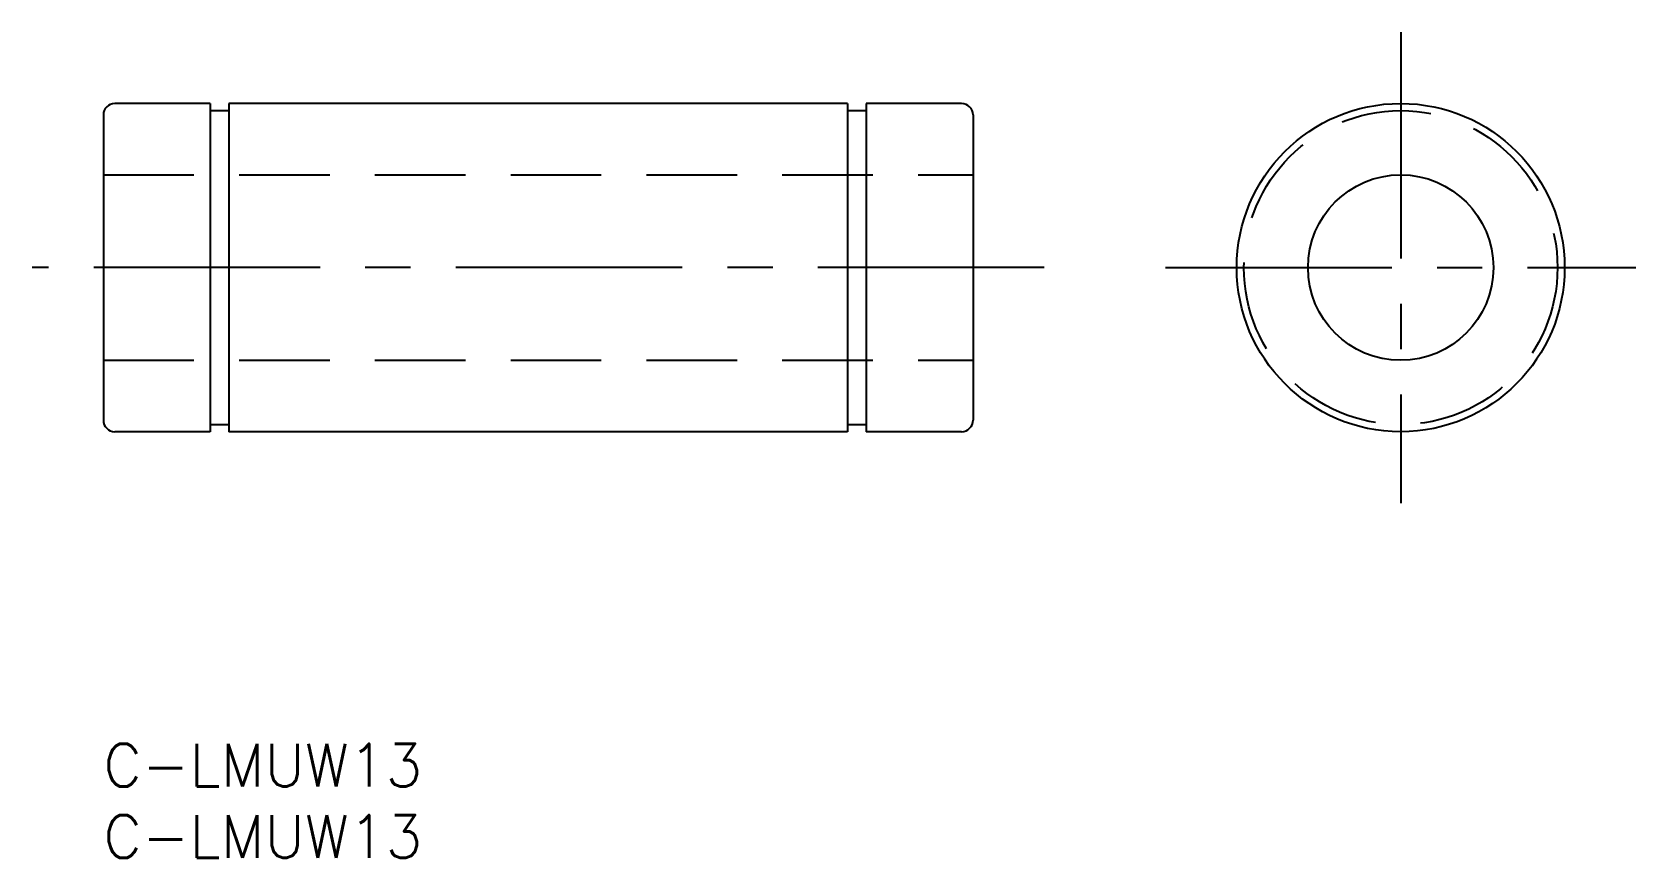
# Model space of a CAD drawing. Extents: x -5 to 108, y -8 to 50.
import ezdxf
from ezdxf.enums import TextEntityAlignment as Align

# ---------------------------------------------------------------- set-up
doc = ezdxf.new("R2010")
doc.units = 0
doc.header["$LTSCALE"] = 0.5
doc.linetypes.add('CENTER', pattern=[50.8, 31.75, -6.35, 6.35, -6.35])
doc.linetypes.add('DASHED', pattern=[19.05, 12.7, -6.35])
doc.layers.get('0').update_dxf_attribs({"linetype": 'CONTINUOUS'})
doc.layers.add('CENTER', color=1, linetype='CENTER')
doc.styles.get("Standard").update_dxf_attribs({"font": 'txt.shx', "height": 3, "bigfont": 'bigfont.shx'})

msp = doc.modelspace()

# ---------------------------------------------------------------- linework, layer by layer
at = {"color": 7, "linetype": 'CONTINUOUS'}
for p, q in [((0, 44.07), (0, 22.67)), ((7.5, 44.87), (0.8, 44.87)), ((7.5, 44.87), (7.5, 21.87)), ((7.5, 44.37), (8.8, 44.37)), ((52.2, 44.87), (8.8, 44.87)), ((8.8, 44.87), (8.8, 21.87)), ((52.2, 44.87), (52.2, 21.87)), ((52.2, 44.37), (53.5, 44.37)), ((60.2, 44.87), (53.5, 44.87)), ((53.5, 44.87), (53.5, 21.87)), ((61, 44.07), (61, 22.67)), ((7.5, 21.87), (0.8, 21.87)), ((7.5, 22.37), (8.8, 22.37)), ((52.2, 21.87), (8.8, 21.87)), ((52.2, 22.37), (53.5, 22.37)), ((60.2, 21.87), (53.5, 21.87))]:
    msp.add_line(p, q, dxfattribs=at)
at = {"color": 3, "linetype": 'DASHED'}
for p, q in [((0, 39.87), (61, 39.87)), ((0, 26.87), (61, 26.87))]:
    msp.add_line(p, q, dxfattribs=at)
at = {"color": 7, "linetype": 'CONTINUOUS'}
for radius in [11.5, 6.5]:
    msp.add_circle((91, 33.37), radius, dxfattribs=at)
at = {"color": 3, "linetype": 'DASHED'}
msp.add_circle((91, 33.37), 11, dxfattribs=at)
at = {"color": 7, "linetype": 'CONTINUOUS'}
for centre, start, end in [((0.8, 44.07), 90, 180), ((60.2, 44.07), 0, 90), ((0.8, 22.67), 180, 270), ((60.2, 22.67), 270, 0)]:
    msp.add_arc(centre, 0.8, start, end, dxfattribs=at)
at = {"layer": 'CENTER', "color": 1, "linetype": 'CENTER'}
for p, q in [((91, 49.87), (91, 16.87)), ((66, 33.37), (-5, 33.37)), ((74.5, 33.37), (107.5, 33.37))]:
    msp.add_line(p, q, dxfattribs=at)

# ---------------------------------------------------------------- texts
at = {"color": 7, "linetype": 'CONTINUOUS'}
for p in [(0, 0), (0, -5)]:
    msp.add_text('C-LMUW13', height=3, dxfattribs=at).set_placement(p, align=Align.TOP_LEFT)

doc.saveas('drawing.dxf')
